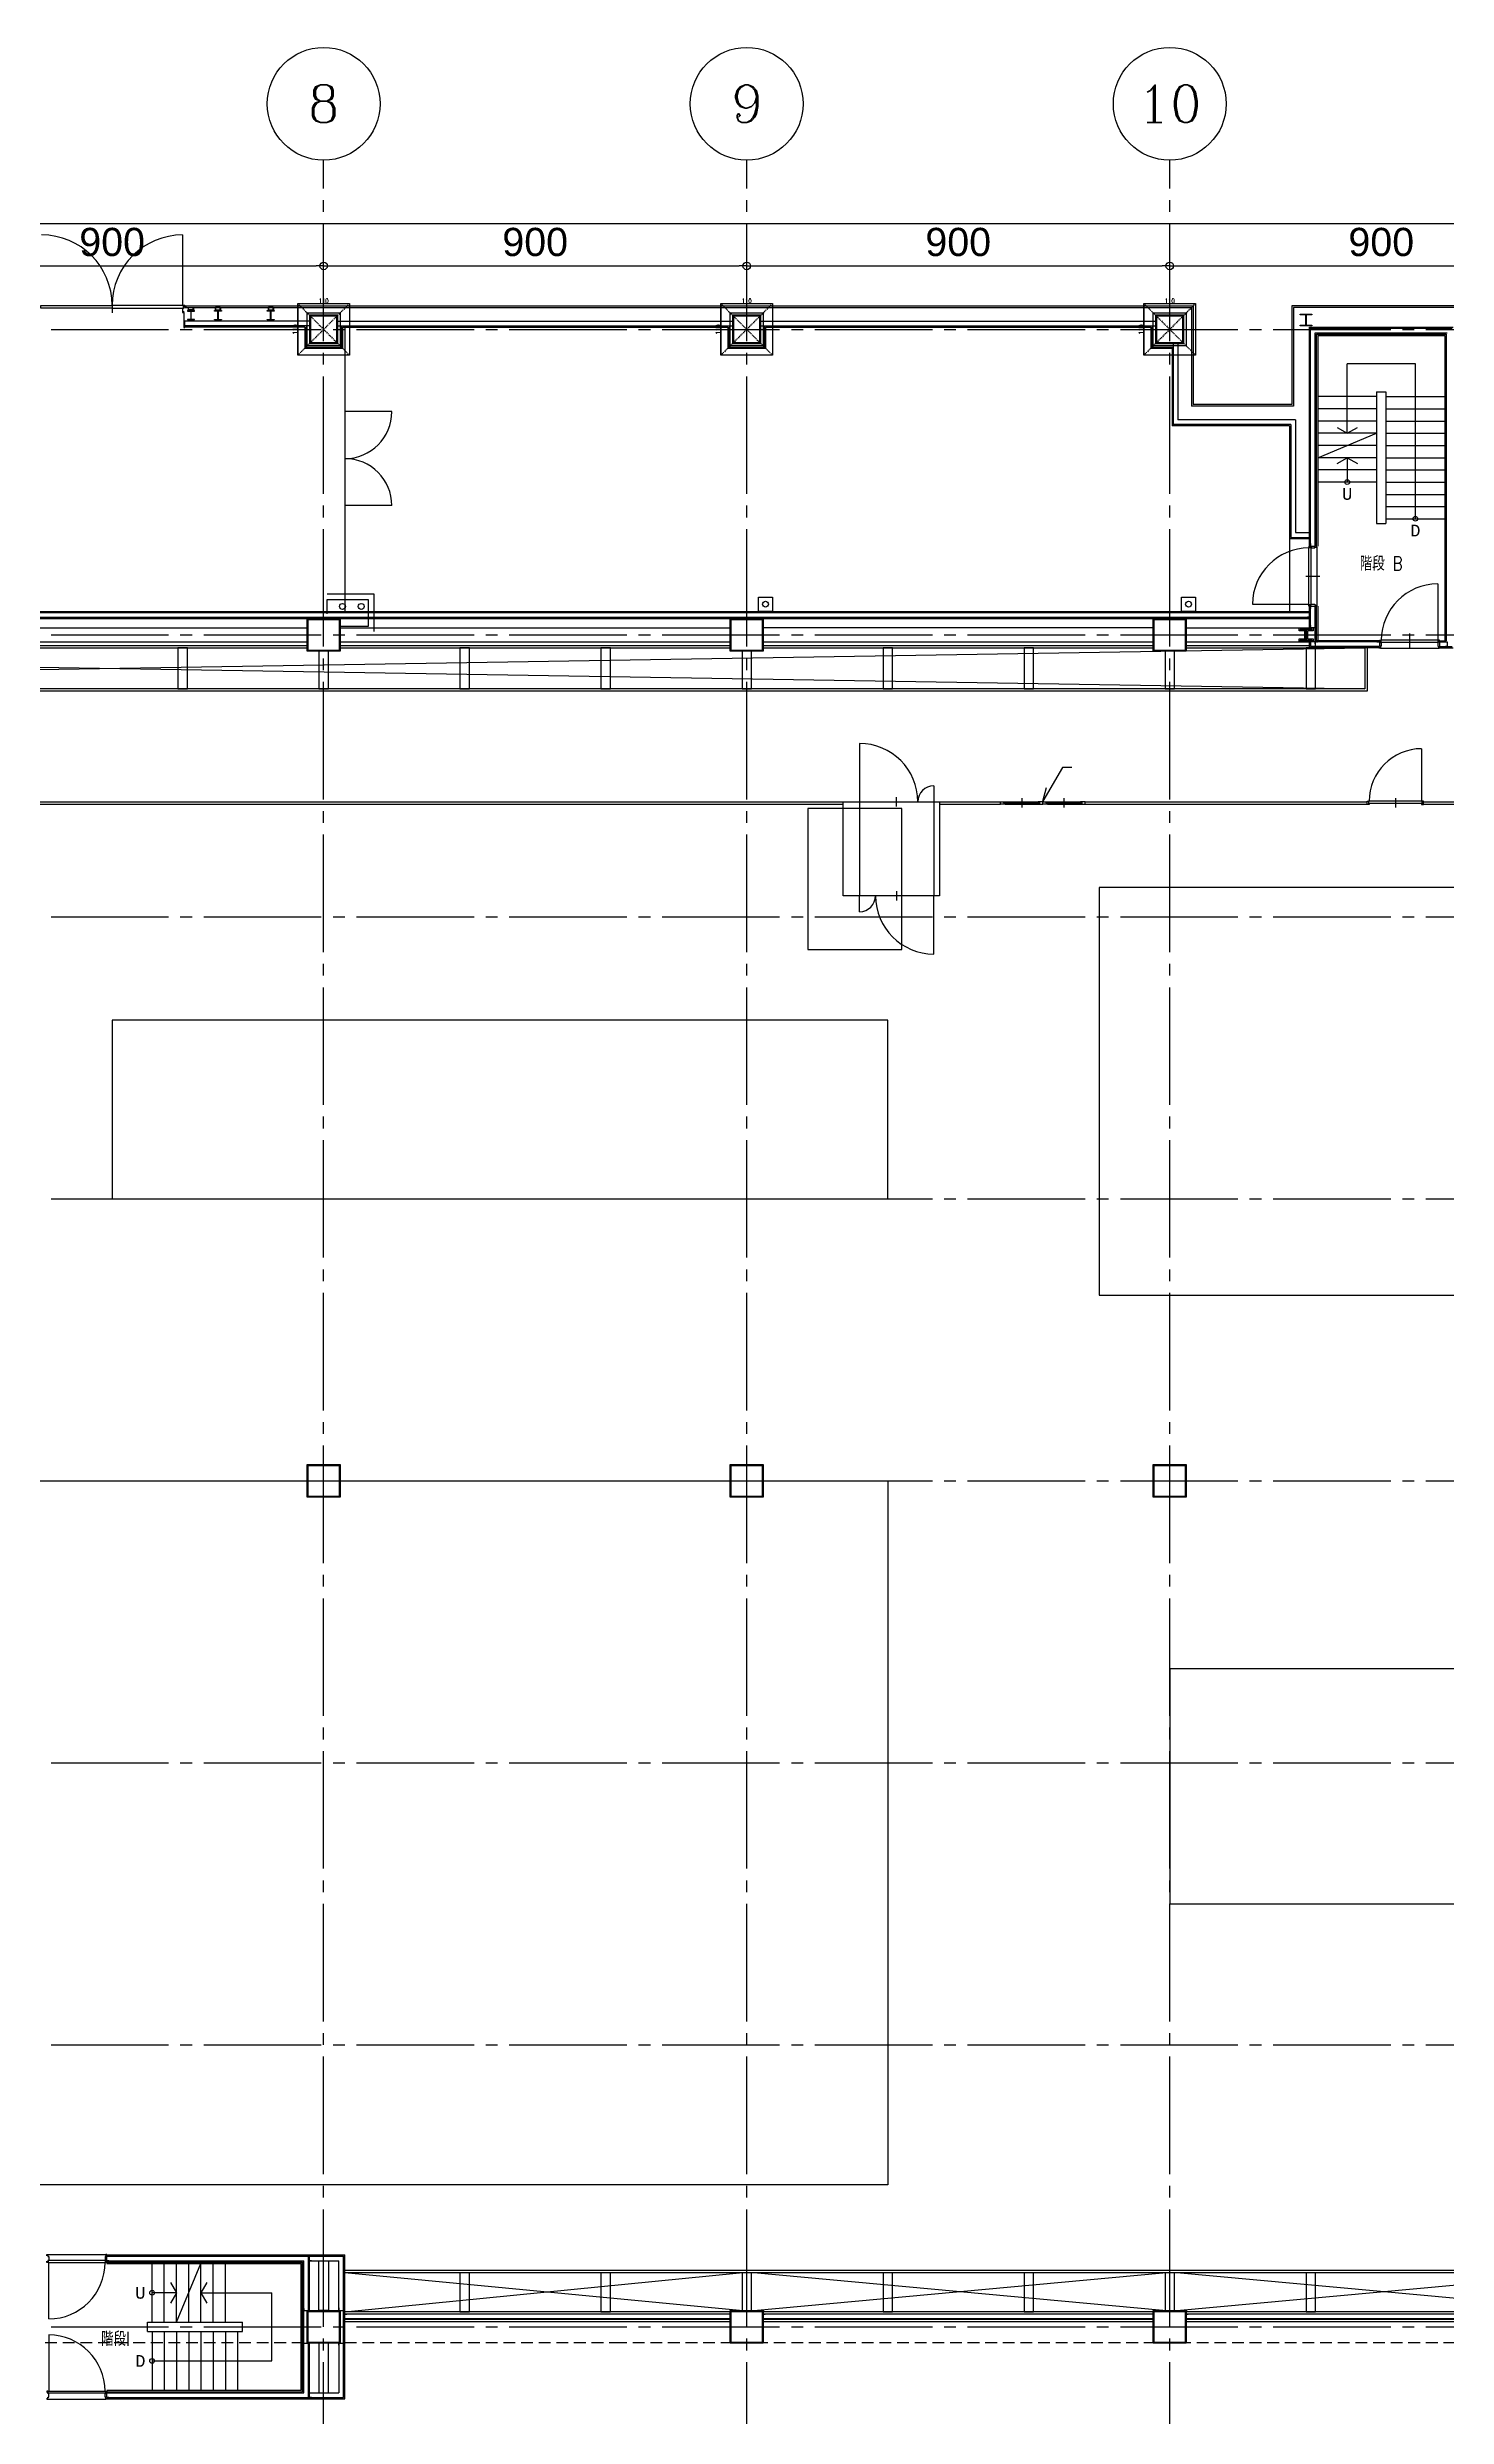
# Model space of a CAD drawing. Header units: millimetres. Extents: x -48783 to 40488, y 6477 to 32964.
# Drawn here: x 5712 to 8689, y 14959 to 20000 of the extents above; entities that cross this region are included whole.
import ezdxf
from ezdxf.enums import TextEntityAlignment as Align

# ---------------------------------------------------------------- set-up
doc = ezdxf.new("R2010")
doc.units = ezdxf.units.MM
doc.header["$LTSCALE"] = 100
doc.linetypes.add('X-N-FAB-L20$0$COL-CEN-LIN', pattern=[3.25, 2.5, -0.25, 0.25, -0.25])
doc.linetypes.add('X-N-FAB-L20$0$HIDDEN', pattern=[0.375, 0.25, -0.125])
for name, color, linetype in [('0-XREF', 7, 'Continuous'), ('X-N-FAB-L20$0$0-MC', 8, 'Continuous'), ('X-N-FAB-L20$0$0-NC', 8, 'Continuous'), ('X-N-FAB-L20$0$08', 8, 'Continuous'), ('X-N-FAB-L20$0$200K新增範圍', 8, 'Continuous'), ('X-N-FAB-L20$0$A-WALL-IN', 8, 'Continuous'), ('X-N-FAB-L20$0$ASP_4', 8, 'Continuous'), ('X-N-FAB-L20$0$BEAM', 8, 'Continuous'), ('X-N-FAB-L20$0$BLOCK', 8, 'Continuous'), ('X-N-FAB-L20$0$CCL', 8, 'X-N-FAB-L20$0$COL-CEN-LIN'), ('X-N-FAB-L20$0$COL', 8, 'Continuous'), ('X-N-FAB-L20$0$COL-S', 8, 'Continuous'), ('X-N-FAB-L20$0$DOOR', 8, 'Continuous'), ('X-N-FAB-L20$0$WALL-P', 8, 'Continuous')]:
    doc.layers.add(name, color=color, linetype=linetype)
doc.layers.add('X-N-FAB-L20$0$A-BLOCK', color=8, linetype='Continuous', plot=False)
doc.layers.add('X-N-FAB-L20$0$DIM', color=8, linetype='Continuous', plot=False)
doc.styles.add('X-N-FAB-L20$0$ATS', font='monotxt', dxfattribs={"bigfont": 'BIGFONT'})
doc.styles.add('X-N-FAB-L20$0$COL-NUM', font='romanc')
doc.styles.add('X-N-FAB-L20$0$DIM', font='simplex.shx', dxfattribs={"width": 0.67, "bigfont": 'chineset.shx'})
doc.styles.add('X-N-FAB-L20$0$DimStyUse', font='romans.shx', dxfattribs={"width": 0.7})
doc.styles.add('X-N-FAB-L20$0$Gen-Text', font='arial.ttf', dxfattribs={"height": 2.5})
doc.styles.add('X-N-FAB-L20$0$ROMS', font='ROMANS.shx', dxfattribs={"bigfont": 'bigfont.shx'})
doc.dimstyles.new('X-N-FAB-L20$0$CIRL', dxfattribs={"dimtxt": 30, "dimasz": 8, "dimexe": 8, "dimexo": 0, "dimgap": 5, "dimtad": 1, "dimdsep": 46, "dimtxsty": 'X-N-FAB-L20$0$DimStyUse', "dimblk": 'X-N-FAB-L20$0$_Origin', "dimcen": 10, "dimdle": 8, "dimclrt": 2, "dimazin": 0, "dimtfac": 1, "dimtix": 1, "dimtmove": 2, "dimatfit": 3, "dimfxl": 10, "dimtolj": 1, "dimarcsym": 0})
doc.dimstyles.new('X-N-FAB-L20$0$JJP_005_defpoint', dxfattribs={"dimtxt": 20, "dimasz": 0.5, "dimexe": 0.5, "dimexo": 0.5, "dimgap": 0.5, "dimtad": 1, "dimdsep": 46, "dimtxsty": 'X-N-FAB-L20$0$DIM', "dimblk": 'X-N-FAB-L20$0$_None', "dimcen": 10, "dimclrd": 256, "dimclre": 256, "dimclrt": 256, "dimadec": 0, "dimazin": 0, "dimtfac": 1, "dimtix": 1, "dimtmove": 2, "dimatfit": 3, "dimldrblk": 'X-N-FAB-L20$0$_None', "dimfxl": 0.5, "dimtolj": 1, "dimtzin": 0, "dimarcsym": 0})

# ---------------------------------------------------------------- blocks, each defined once
blk = doc.blocks.new('X-N-FAB-L20$0$_Origin')
at = {"color": 0, "linetype": 'ByBlock', "lineweight": -2}
blk.add_line((0, 0), (-1, 0), dxfattribs=at)
blk.add_circle((0, 0), 0.5, dxfattribs=at)
blk = doc.blocks.new('*D182')
at = {"layer": 'DefPoints', "color": 0, "transparency": 16777216}
for p in [(27970, 9025), (1020, 8935), (27970, 8935)]:
    blk.add_point(p, dxfattribs=at)
at = {"layer": 'X-N-FAB-L20$0$DIM', "color": 0, "lineweight": -2, "transparency": 16777216}
for p, q in [((1020, 8935), (1020, 9045)), ((1036, 9025), (27954, 9025)), ((27970, 8935), (27970, 9045))]:
    blk.add_line(p, q, dxfattribs=at)
at = {"layer": 'X-N-FAB-L20$0$DIM', "color": 0, "lineweight": -2, "transparency": 16777216, "xscale": 16, "yscale": 16, "zscale": 16, "rotation": 180}
blk.add_blockref('X-N-FAB-L20$0$_Origin', (1020, 9025), dxfattribs=at)
at = {"layer": 'X-N-FAB-L20$0$DIM', "color": 0, "lineweight": -2, "transparency": 16777216, "xscale": 16, "yscale": 16, "zscale": 16}
blk.add_blockref('X-N-FAB-L20$0$_Origin', (27970, 9025), dxfattribs=at)
at = {"layer": 'X-N-FAB-L20$0$DIM', "color": 2, "transparency": 16777216, "insert": (14495, 9075.6), "char_height": 2.5, "attachment_point": 5, "style": 'X-N-FAB-L20$0$Gen-Text'}
blk.add_mtext('\\A1;{\\H24x;26950}', dxfattribs=at)
blk = doc.blocks.new('*D189')
at = {"layer": 'DefPoints', "color": 0, "transparency": 16777216}
for p in [(7320, 8935), (6420, 8845), (7320, 8845)]:
    blk.add_point(p, dxfattribs=at)
at = {"layer": 'X-N-FAB-L20$0$DIM', "color": 0, "lineweight": -2, "transparency": 16777216}
for p, q in [((6420, 8845), (6420, 8955)), ((6436, 8935), (7304, 8935)), ((7320, 8845), (7320, 8955))]:
    blk.add_line(p, q, dxfattribs=at)
at = {"layer": 'X-N-FAB-L20$0$DIM', "color": 0, "lineweight": -2, "transparency": 16777216, "xscale": 16, "yscale": 16, "zscale": 16, "rotation": 180}
blk.add_blockref('X-N-FAB-L20$0$_Origin', (6420, 8935), dxfattribs=at)
at = {"layer": 'X-N-FAB-L20$0$DIM', "color": 0, "lineweight": -2, "transparency": 16777216, "xscale": 16, "yscale": 16, "zscale": 16}
blk.add_blockref('X-N-FAB-L20$0$_Origin', (7320, 8935), dxfattribs=at)
at = {"layer": 'X-N-FAB-L20$0$DIM', "color": 2, "transparency": 16777216, "insert": (6870, 8985.6), "char_height": 2.5, "attachment_point": 5, "style": 'X-N-FAB-L20$0$Gen-Text'}
blk.add_mtext('\\A1;{\\H24x;900}', dxfattribs=at)
blk = doc.blocks.new('X-N-FAB-L20$0$cn-y')
at = {"layer": 'X-N-FAB-L20$0$0-MC'}
blk.add_circle((-50, 0), 50, dxfattribs=at)
at = {"layer": 'X-N-FAB-L20$0$0-NC', "style": 'X-N-FAB-L20$0$COL-NUM'}
blk.add_attdef('GRID-Y', text='', height=50, dxfattribs=at).set_placement((-50, 0), align=Align.MIDDLE_CENTER)
blk = doc.blocks.new('*D190')
at = {"layer": 'DefPoints', "color": 0, "transparency": 16777216}
for p in [(8220, 8935), (7320, 8845), (8220, 8845)]:
    blk.add_point(p, dxfattribs=at)
at = {"layer": 'X-N-FAB-L20$0$DIM', "color": 0, "lineweight": -2, "transparency": 16777216}
for p, q in [((7320, 8845), (7320, 8955)), ((7336, 8935), (8204, 8935)), ((8220, 8845), (8220, 8955))]:
    blk.add_line(p, q, dxfattribs=at)
at = {"layer": 'X-N-FAB-L20$0$DIM', "color": 0, "lineweight": -2, "transparency": 16777216, "xscale": 16, "yscale": 16, "zscale": 16, "rotation": 180}
blk.add_blockref('X-N-FAB-L20$0$_Origin', (7320, 8935), dxfattribs=at)
at = {"layer": 'X-N-FAB-L20$0$DIM', "color": 0, "lineweight": -2, "transparency": 16777216, "xscale": 16, "yscale": 16, "zscale": 16}
blk.add_blockref('X-N-FAB-L20$0$_Origin', (8220, 8935), dxfattribs=at)
at = {"layer": 'X-N-FAB-L20$0$DIM', "color": 2, "transparency": 16777216, "insert": (7770, 8985.6), "char_height": 2.5, "attachment_point": 5, "style": 'X-N-FAB-L20$0$Gen-Text'}
blk.add_mtext('\\A1;{\\H24x;900}', dxfattribs=at)
blk = doc.blocks.new('*D191')
at = {"layer": 'DefPoints', "color": 0, "transparency": 16777216}
for p in [(9120, 8935), (8220, 8845), (9120, 8845)]:
    blk.add_point(p, dxfattribs=at)
at = {"layer": 'X-N-FAB-L20$0$DIM', "color": 0, "lineweight": -2, "transparency": 16777216}
for p, q in [((8220, 8845), (8220, 8955)), ((8236, 8935), (9104, 8935)), ((9120, 8845), (9120, 8955))]:
    blk.add_line(p, q, dxfattribs=at)
at = {"layer": 'X-N-FAB-L20$0$DIM', "color": 0, "lineweight": -2, "transparency": 16777216, "xscale": 16, "yscale": 16, "zscale": 16, "rotation": 180}
blk.add_blockref('X-N-FAB-L20$0$_Origin', (8220, 8935), dxfattribs=at)
at = {"layer": 'X-N-FAB-L20$0$DIM', "color": 0, "lineweight": -2, "transparency": 16777216, "xscale": 16, "yscale": 16, "zscale": 16}
blk.add_blockref('X-N-FAB-L20$0$_Origin', (9120, 8935), dxfattribs=at)
at = {"layer": 'X-N-FAB-L20$0$DIM', "color": 2, "transparency": 16777216, "insert": (8670, 8985.6), "char_height": 2.5, "attachment_point": 5, "style": 'X-N-FAB-L20$0$Gen-Text'}
blk.add_mtext('\\A1;{\\H24x;900}', dxfattribs=at)
blk = doc.blocks.new('*D192')
at = {"layer": 'DefPoints', "color": 0, "transparency": 16777216}
for p in [(10020, 8935), (9120, 8845), (10020, 8845)]:
    blk.add_point(p, dxfattribs=at)
at = {"layer": 'X-N-FAB-L20$0$DIM', "color": 0, "lineweight": -2, "transparency": 16777216}
for p, q in [((9120, 8845), (9120, 8955)), ((9136, 8935), (10004, 8935)), ((10020, 8845), (10020, 8955))]:
    blk.add_line(p, q, dxfattribs=at)
at = {"layer": 'X-N-FAB-L20$0$DIM', "color": 0, "lineweight": -2, "transparency": 16777216, "xscale": 16, "yscale": 16, "zscale": 16, "rotation": 180}
blk.add_blockref('X-N-FAB-L20$0$_Origin', (9120, 8935), dxfattribs=at)
at = {"layer": 'X-N-FAB-L20$0$DIM', "color": 0, "lineweight": -2, "transparency": 16777216, "xscale": 16, "yscale": 16, "zscale": 16}
blk.add_blockref('X-N-FAB-L20$0$_Origin', (10020, 8935), dxfattribs=at)
at = {"layer": 'X-N-FAB-L20$0$DIM', "color": 2, "transparency": 16777216, "insert": (9570, 8985.6), "char_height": 2.5, "attachment_point": 5, "style": 'X-N-FAB-L20$0$Gen-Text'}
blk.add_mtext('\\A1;{\\H24x;900}', dxfattribs=at)
blk = doc.blocks.new('*D122')
at = {"layer": 'DefPoints', "lineweight": -2, "transparency": 16777216}
blk.add_line((0, 0), (110, 0), dxfattribs=at)
at = {"layer": 'DefPoints', "color": 0, "transparency": 16777216}
for p in [(0, 0), (110, 0), (110, 0)]:
    blk.add_point(p, dxfattribs=at)
at = {"layer": 'DefPoints', "transparency": 16777216, "insert": (55, 5.5), "char_height": 10, "attachment_point": 5, "style": 'X-N-FAB-L20$0$DIM'}
blk.add_mtext('\\A1;110', dxfattribs=at)
blk = doc.blocks.new('X-N-FAB-L20$0$_None')
blk = doc.blocks.new('*D123')
at = {"layer": 'DefPoints', "lineweight": -2, "transparency": 16777216}
blk.add_line((0, 0), (0, -110), dxfattribs=at)
at = {"layer": 'DefPoints', "color": 0, "transparency": 16777216}
for p in [(0, 0), (0, -110), (0, -110)]:
    blk.add_point(p, dxfattribs=at)
at = {"layer": 'DefPoints', "transparency": 16777216, "insert": (-5.5, -55), "char_height": 10, "attachment_point": 5, "rotation": 90, "style": 'X-N-FAB-L20$0$DIM'}
blk.add_mtext('\\A1;110', dxfattribs=at)
blk = doc.blocks.new('X-N-FAB-L20$0$A$Cc7bb84f0')
at = {"layer": 'X-N-FAB-L20$0$COL-S'}
for points in [[(0, 70), (70, 70), (70, 0), (0, 0)], [(2, 68), (68, 68), (68, 2), (2, 2)]]:
    blk.add_lwpolyline(points, close=True, dxfattribs=at)
blk = doc.blocks.new('X-N-FAB-L20$0$A$C1d07c4d4')
for centre, radius in [((9194.9, 8450), 5), ((9339.9, 8372), 5), ((7057.4, 8185.6), 6.25), ((7097.4, 8185.6), 6.25), ((7957.4, 8190.4), 6.25), ((8857.4, 8190.4), 6.25), ((6652.4, 4597.5), 5), ((6652.4, 4452.5), 5)]:
    blk.add_circle(centre, radius)
at = {"layer": 'X-N-FAB-L20$0$08'}
for p, q in [((6717.4, 8976), (6717.4, 8826)), ((6567.4, 8840), (6567.4, 8810)), ((6721.9, 8825), (8867.4, 8825)), ((6723.9, 8825), (6723.9, 8821.5)), ((8867.4, 8825), (8867.4, 8615)), ((9077.4, 8825), (9077.4, 8615)), ((9457.4, 8825), (9077.4, 8825)), ((6721.9, 8821.5), (8863.9, 8821.5)), ((6987.4, 8792.5), (6722.4, 8792.5)), ((6722.4, 8780), (6722.4, 8792.5)), ((6987.4, 8782.5), (6722.4, 8782.5)), ((6977.4, 8780), (6722.4, 8780)), ((6977.4, 8780), (6977.4, 8735)), ((6979.9, 8782.5), (6979.9, 8737.5)), ((7047.4, 8792.5), (7887.4, 8792.5)), ((7047.4, 8782.5), (7887.4, 8782.5)), ((7054.9, 8782.5), (7054.9, 8737.5)), ((7057.4, 8780), (7877.4, 8780)), ((7057.4, 8780), (7057.4, 8735)), ((7062.4, 8780), (7062.4, 8175)), ((7877.4, 8780), (7877.4, 8735)), ((7879.9, 8782.5), (7879.9, 8737.5)), ((7947.4, 8792.5), (8787.4, 8792.5)), ((7947.4, 8782.5), (8787.4, 8782.5)), ((7954.9, 8782.5), (7954.9, 8737.5)), ((7957.4, 8780), (7957.4, 8735)), ((7957.4, 8780), (8777.4, 8780)), ((8777.4, 8780), (8777.4, 8735)), ((8779.9, 8782.5), (8779.9, 8737.5)), ((8863.9, 8821.5), (8863.9, 8611.5)), ((9453.9, 8821.5), (9080.9, 8821.5)), ((9080.9, 8821.5), (9080.9, 8611.5)), ((9114.4, 8780), (9420.4, 8780)), ((9114.4, 8314), (9114.4, 8780)), ((9116.9, 8777.5), (9417.9, 8777.5)), ((9116.9, 8314), (9116.9, 8777.5)), ((6977.4, 8735), (7057.4, 8735)), ((6979.9, 8737.5), (7054.9, 8737.5)), ((7877.4, 8735), (7957.4, 8735)), ((7879.9, 8737.5), (7954.9, 8737.5)), ((8777.4, 8735), (8822.4, 8735)), ((8779.9, 8737.5), (8824.9, 8737.5)), ((8822.4, 8735), (8822.4, 8570)), ((8824.9, 8745), (8824.9, 8572.5)), ((8834.9, 8745), (8834.9, 8582.5)), ((9126.9, 8767.5), (9407.9, 8767.5)), ((9126.9, 8314), (9126.9, 8767.5)), ((9129.4, 8765), (9405.4, 8765)), ((9129.4, 8314), (9129.4, 8765)), ((9132.4, 8762), (9402.4, 8762)), ((9132.4, 8762), (9132.4, 8314)), ((9402.4, 8762), (9402.4, 8112.5)), ((9405.4, 8765), (9405.4, 8112.5)), ((9194.9, 8554), (9194.9, 8702)), ((9339.9, 8702), (9194.9, 8702)), ((9339.9, 8372), (9339.9, 8702)), ((9257.4, 8632), (9132.4, 8632)), ((9257.4, 8642), (9277.4, 8642)), ((9257.4, 8642), (9257.4, 8362)), ((9277.4, 8642), (9277.4, 8362)), ((9277.4, 8632), (9402.4, 8632)), ((7162.4, 8600), (7062.4, 8600)), ((9072.4, 8570), (8822.4, 8570)), ((9074.9, 8572.5), (8824.9, 8572.5)), ((9084.9, 8582.5), (8834.9, 8582.5)), ((9080.9, 8611.5), (8863.9, 8611.5)), ((9077.4, 8615), (8867.4, 8615)), ((9072.4, 8570), (9072.4, 8330)), ((9074.9, 8572.5), (9074.9, 8332.5)), ((9084.9, 8582.5), (9084.9, 8342.5)), ((9257.4, 8606), (9132.4, 8606)), ((9257.4, 8580), (9132.4, 8580)), ((9277.4, 8606), (9402.4, 8606)), ((9277.4, 8580), (9402.4, 8580)), ((9257.4, 8554), (9132.4, 8554)), ((9132.4, 8502), (9257.4, 8554)), ((9257.4, 8528), (9132.4, 8528)), ((9277.4, 8554), (9402.4, 8554)), ((9277.4, 8528), (9402.4, 8528)), ((9257.4, 8502), (9132.4, 8502)), ((9257.4, 8476), (9132.4, 8476)), ((9194.9, 8502), (9194.9, 8450)), ((9277.4, 8502), (9402.4, 8502)), ((9277.4, 8476), (9402.4, 8476)), ((9257.4, 8450), (9132.4, 8450)), ((9277.4, 8450), (9402.4, 8450)), ((9277.4, 8424), (9402.4, 8424)), ((7162.4, 8400), (7062.4, 8400)), ((9277.4, 8398), (9402.4, 8398)), ((9277.4, 8372), (9402.4, 8372)), ((9072.4, 8330), (9114.4, 8330)), ((9072.4, 8330), (9072.4, 8175)), ((9074.9, 8332.5), (9114.4, 8332.5)), ((9084.9, 8342.5), (9114.4, 8342.5)), ((9257.4, 8362), (9277.4, 8362)), ((9130.4, 8311.5), (9130.4, 8188.5)), ((9106.9, 8250), (9136.9, 8250)), ((9387.4, 8233.5), (9387.4, 8113.5)), ((4020.4, 8175), (9114.4, 8175)), ((4020.4, 8172.5), (9114.4, 8172.5)), ((8993.4, 8190), (9113.4, 8190)), ((9114.4, 8140), (9114.4, 8186)), ((9116.9, 8140), (9116.9, 8186)), ((9126.9, 8110), (9126.9, 8186)), ((9129.4, 8112.5), (9129.4, 8186)), ((9132.4, 8186), (9132.4, 8112.5)), ((4020.4, 8162.5), (9114.4, 8162.5)), ((4020.4, 8160), (9114.4, 8160)), ((6152.4, 8140), (6982.4, 8140)), ((7052.4, 8140), (7882.4, 8140)), ((8852.4, 8140), (9114.4, 8140)), ((9327.4, 8127.9), (9327.4, 8097.5)), ((3902.4, 8097.5), (9232.4, 8010)), ((3902.4, 8010), (9232.4, 8097.5)), ((6152.4, 8110), (6982.4, 8110)), ((6152.4, 8102.5), (6982.4, 8102.5)), ((6152.4, 8097.5), (6982.4, 8097.5)), ((7052.4, 8110), (7882.4, 8110)), ((7052.4, 8102.5), (7882.4, 8102.5)), ((7052.4, 8097.5), (7882.4, 8097.5)), ((7952.4, 8102.5), (8782.4, 8102.5)), ((7952.4, 8097.5), (8782.4, 8097.5)), ((8852.4, 8110), (9114.4, 8110)), ((8852.4, 8102.5), (9114.4, 8102.5)), ((8852.4, 8097.5), (9114.4, 8097.5)), ((9114.4, 8097.5), (9114.4, 8110)), ((9262.4, 8097.5), (9114.4, 8097.5)), ((9116.9, 8100), (9116.9, 8110)), ((9263.4, 8100), (9116.9, 8100)), ((9263.4, 8110), (9126.9, 8110)), ((9263.4, 8112.5), (9129.4, 8112.5)), ((9232.4, 8097.5), (9232.4, 8010)), ((9237.4, 8097.5), (9237.4, 8005)), ((9265.9, 8096.5), (9388.9, 8096.5)), ((9391.4, 8112.5), (9405.4, 8112.5)), ((9391.4, 8110), (9407.9, 8110)), ((9391.4, 8100), (9417.9, 8100)), ((9392.4, 8097.5), (9420.4, 8097.5)), ((9237.4, 8005), (3897.4, 8005)), ((9232.4, 8010), (3902.4, 8010)), ((8157.4, 7894), (8157.4, 7770)), ((9353.3, 7882.8), (9353.3, 7771)), ((3852.4, 7770), (8122.4, 7770)), ((3852.4, 7765), (8122.4, 7765)), ((8157.4, 7770), (8157.4, 7570)), ((8236.4, 7760), (8236.4, 7780)), ((8315.4, 7804), (8315.4, 7770)), ((8315.4, 7770), (8315.4, 7570)), ((8327.4, 7770), (8457.4, 7770)), ((8327.4, 7765), (8457.4, 7765)), ((8467.4, 7770), (8537.4, 7770)), ((8467.4, 7767.5), (8537.4, 7767.5)), ((8467.4, 7765), (8537.4, 7765)), ((8502.4, 7777.5), (8502.4, 7757.5)), ((8557.4, 7770), (8627.4, 7770)), ((8557.4, 7767.5), (8627.4, 7767.5)), ((8557.4, 7765), (8627.4, 7765)), ((8592.4, 7777.5), (8592.4, 7757.5)), ((8637.4, 7770), (9237.4, 7770)), ((8637.4, 7765), (9237.4, 7765)), ((9297.4, 7777.5), (9297.4, 7757.5)), ((9357.4, 7770), (11817.4, 7770)), ((9357.4, 7765), (11817.4, 7765)), ((8157.4, 7536), (8157.4, 7570)), ((8236.4, 7580), (8236.4, 7560)), ((8315.4, 7446), (8315.4, 7570)), ((6652.4, 4535), (6652.4, 4660)), ((6678.4, 4535), (6678.4, 4660)), ((6704.4, 4535), (6704.4, 4660)), ((6704.4, 4535), (6756.4, 4660)), ((6730.4, 4535), (6730.4, 4660)), ((6756.4, 4535), (6756.4, 4660)), ((6782.4, 4535), (6782.4, 4660)), ((6808.4, 4535), (6808.4, 4660)), ((11577.4, 4645), (7062.4, 4645)), ((7902.4, 4560), (7062.4, 4640)), ((7062.4, 4557), (7902.4, 4640)), ((11572.4, 4640), (7062.4, 4640)), ((8802.4, 4560), (7932.4, 4640)), ((7932.4, 4560), (8802.4, 4640)), ((8832.4, 4560), (9702.4, 4640)), ((9702.4, 4560), (8832.4, 4640)), ((6704.4, 4597.5), (6652.4, 4597.5)), ((6756.4, 4597.5), (6834.4, 4597.5)), ((6782.4, 4597.5), (6906.9, 4597.5)), ((6906.9, 4452.5), (6906.9, 4597.5)), ((6642.4, 4535), (6844.4, 4535)), ((6642.4, 4515), (6642.4, 4535)), ((6642.4, 4515), (6844.4, 4515)), ((6652.4, 4515), (6652.4, 4390)), ((6678.4, 4515), (6678.4, 4390)), ((6704.4, 4515), (6704.4, 4390)), ((6730.4, 4515), (6730.4, 4390)), ((6756.4, 4515), (6756.4, 4390)), ((6782.4, 4515), (6782.4, 4390)), ((6808.4, 4515), (6808.4, 4390)), ((6834.4, 4515), (6834.4, 4390)), ((6844.4, 4515), (6844.4, 4535)), ((6652.4, 4452.5), (6906.9, 4452.5))]:
    blk.add_line(p, q, dxfattribs=at)
for points in [[(6415.9, 8826), (6567.4, 8826), (6567.4, 8820), (6415.9, 8820)], [(6718.9, 8826), (6567.4, 8826), (6567.4, 8820), (6718.9, 8820)], [(6742.4, 8815), (6727.4, 8815), (6727.4, 8814.1), (6734.6, 8814.1), (6734.6, 8795.9), (6727.4, 8795.9), (6727.4, 8795), (6742.4, 8795), (6742.4, 8795.9), (6735.2, 8795.9), (6735.2, 8814.1), (6742.4, 8814.1)], [(6729.3, 8820), (6729.3, 8815), (6734.3, 8815), (6734.3, 8815.6), (6729.9, 8815.6), (6729.9, 8820)], [(6739.9, 8816.5), (6729.9, 8816.5), (6729.9, 8821.5), (6739.9, 8821.5)], [(6740.5, 8820), (6740.5, 8815), (6735.5, 8815), (6735.5, 8815.6), (6739.9, 8815.6), (6739.9, 8820)], [(6784.9, 8815), (6799.9, 8815), (6799.9, 8814.1), (6792.7, 8814.1), (6792.7, 8795.9), (6799.9, 8795.9), (6799.9, 8795), (6784.9, 8795), (6784.9, 8795.9), (6792.1, 8795.9), (6792.1, 8814.1), (6784.9, 8814.1)], [(6786.8, 8820), (6786.8, 8815), (6791.8, 8815), (6791.8, 8815.6), (6787.4, 8815.6), (6787.4, 8820)], [(6787.4, 8816.5), (6797.4, 8816.5), (6797.4, 8821.5), (6787.4, 8821.5)], [(6798, 8820), (6798, 8815), (6793, 8815), (6793, 8815.6), (6797.4, 8815.6), (6797.4, 8820)], [(6897.4, 8815), (6912.4, 8815), (6912.4, 8814.1), (6905.2, 8814.1), (6905.2, 8795.9), (6912.4, 8795.9), (6912.4, 8795), (6897.4, 8795), (6897.4, 8795.9), (6904.6, 8795.9), (6904.6, 8814.1), (6897.4, 8814.1)], [(6899.3, 8820), (6899.3, 8815), (6904.3, 8815), (6904.3, 8815.6), (6899.9, 8815.6), (6899.9, 8820)], [(6899.9, 8816.5), (6909.9, 8816.5), (6909.9, 8821.5), (6899.9, 8821.5)], [(6910.5, 8820), (6910.5, 8815), (6905.5, 8815), (6905.5, 8815.6), (6909.9, 8815.6), (6909.9, 8820)], [(7047.4, 8745), (7047.4, 8805), (6987.4, 8805), (6987.4, 8745)], [(7045.4, 8747), (7045.4, 8803), (6989.4, 8803), (6989.4, 8747)], [(7947.4, 8745), (7947.4, 8805), (7887.4, 8805), (7887.4, 8745)], [(7945.4, 8747), (7945.4, 8803), (7889.4, 8803), (7889.4, 8747)], [(8847.4, 8745), (8847.4, 8805), (8787.4, 8805), (8787.4, 8745)], [(8845.4, 8747), (8845.4, 8803), (8789.4, 8803), (8789.4, 8747)], [(9094.9, 8807.5), (9119.9, 8807.5), (9119.9, 8806.1), (9107.9, 8806.1), (9107.9, 8783.9), (9119.9, 8783.9), (9119.9, 8782.5), (9094.9, 8782.5), (9094.9, 8783.9), (9107, 8783.9), (9107, 8806.1), (9094.9, 8806.1)], [(9113.4, 8189), (9113.4, 8311), (9117.4, 8311), (9117.4, 8189)], [(7972.4, 8205), (7972.4, 8175), (7942.4, 8175), (7942.4, 8205)], [(8872.4, 8205), (8872.4, 8175), (8842.4, 8175), (8842.4, 8205)], [(6982.4, 8090), (6982.4, 8160), (7052.4, 8160), (7052.4, 8090)], [(6984.4, 8092), (6984.4, 8158), (7050.4, 8158), (7050.4, 8092)], [(7882.4, 8090), (7882.4, 8160), (7952.4, 8160), (7952.4, 8090)], [(7884.4, 8092), (7884.4, 8158), (7950.4, 8158), (7950.4, 8092)], [(7952.4, 8110), (8782.4, 8110), (8782.4, 8140), (7952.4, 8140)], [(8782.4, 8090), (8782.4, 8160), (8852.4, 8160), (8852.4, 8090)], [(8784.4, 8092), (8784.4, 8158), (8850.4, 8158), (8850.4, 8092)], [(9092.4, 8140), (9122.4, 8140), (9122.4, 8133.6), (9110.4, 8133.6), (9110.4, 8116.4), (9122.4, 8116.4), (9122.4, 8110), (9092.4, 8110), (9092.4, 8116.4), (9104.5, 8116.4), (9104.5, 8133.6), (9092.4, 8133.6)], [(9094.9, 8137.5), (9119.9, 8137.5), (9119.9, 8136.1), (9107.9, 8136.1), (9107.9, 8113.9), (9119.9, 8113.9), (9119.9, 8112.5), (9094.9, 8112.5), (9094.9, 8113.9), (9107, 8113.9), (9107, 8136.1), (9094.9, 8136.1)], [(6707.4, 8010), (6727.4, 8010), (6727.4, 8097.5), (6707.4, 8097.5)], [(7007.4, 8010), (7027.4, 8010), (7027.4, 8090), (7007.4, 8090)], [(7307.4, 8010), (7327.4, 8010), (7327.4, 8097.5), (7307.4, 8097.5)], [(7607.4, 8010), (7627.4, 8010), (7627.4, 8097.5), (7607.4, 8097.5)], [(7907.4, 8010), (7927.4, 8010), (7927.4, 8090), (7907.4, 8090)], [(8207.4, 8010), (8227.4, 8010), (8227.4, 8097.5), (8207.4, 8097.5)], [(8507.4, 8010), (8527.4, 8010), (8527.4, 8097.5), (8507.4, 8097.5)], [(8807.4, 8010), (8827.4, 8010), (8827.4, 8090), (8807.4, 8090)], [(9107.4, 8010), (9127.4, 8010), (9127.4, 8097.5), (9107.4, 8097.5)], [(9388.4, 8113.5), (9266.4, 8113.5), (9266.4, 8109.5), (9388.4, 8109.5)], [(8122.4, 7770), (8327.4, 7770), (8327.4, 7570), (8122.4, 7570), (8122.4, 7770)], [(8457.4, 7770), (8464.4, 7770), (8464.4, 7765), (8457.4, 7765)], [(8547.4, 7770), (8540.4, 7770), (8540.4, 7765), (8547.4, 7765)], [(8547.4, 7770), (8554.4, 7770), (8554.4, 7765), (8547.4, 7765)], [(8637.4, 7770), (8630.4, 7770), (8630.4, 7765), (8637.4, 7765)], [(9241.5, 7766.5), (9241.5, 7764), (9237.4, 7764), (9237.4, 7771), (9239.9, 7771), (9239.9, 7766.5)], [(9354.4, 7771), (9240.4, 7771), (9240.4, 7767), (9354.4, 7767)], [(9353.3, 7766.5), (9353.3, 7764), (9357.4, 7764), (9357.4, 7771), (9354.9, 7771), (9354.9, 7766.5)], [(8247.4, 7455.5), (8247.4, 7755.5), (8047.4, 7755.5), (8047.4, 7455.5)], [(10617.4, 7587.5), (8667.4, 7587.5), (8667.4, 6720), (9567.4, 6720), (9567.4, 6270), (11237.4, 6270), (11237.4, 7755.5), (10617.4, 7755.5)], [(8217.4, 6925), (8217.4, 7305), (6567.4, 7305), (6567.4, 6925)], [(6982.4, 6290), (6982.4, 6360), (7052.4, 6360), (7052.4, 6290)], [(6984.4, 6292), (6984.4, 6358), (7050.4, 6358), (7050.4, 6292)], [(7882.4, 6290), (7882.4, 6360), (7952.4, 6360), (7952.4, 6290)], [(7884.4, 6292), (7884.4, 6358), (7950.4, 6358), (7950.4, 6292)], [(8782.4, 6290), (8782.4, 6360), (8852.4, 6360), (8852.4, 6290)], [(8784.4, 6292), (8784.4, 6358), (8850.4, 6358), (8850.4, 6292)], [(8217.4, 4827.5), (4623.4, 4827.5), (4623.4, 6325), (8217.4, 6325)], [(9597.4, 5925), (8817.4, 5925), (8817.4, 5425), (9597.4, 5425)], [(7307.4, 4557), (7327.4, 4557), (7327.4, 4640), (7307.4, 4640)], [(7607.4, 4557), (7627.4, 4557), (7627.4, 4640), (7607.4, 4640)], [(7907.4, 4560), (7927.4, 4560), (7927.4, 4640), (7907.4, 4640)], [(8207.4, 4557), (8227.4, 4557), (8227.4, 4640), (8207.4, 4640)], [(8507.4, 4557), (8527.4, 4557), (8527.4, 4640), (8507.4, 4640)], [(8807.4, 4560), (8827.4, 4560), (8827.4, 4640), (8807.4, 4640)], [(9107.4, 4557), (9127.4, 4557), (9127.4, 4640), (9107.4, 4640)], [(6982.4, 4490), (6982.4, 4560), (7052.4, 4560), (7052.4, 4490)], [(6984.4, 4492), (6984.4, 4558), (7050.4, 4558), (7050.4, 4492)], [(7882.4, 4490), (7882.4, 4560), (7952.4, 4560), (7952.4, 4490)], [(7884.4, 4492), (7884.4, 4558), (7950.4, 4558), (7950.4, 4492)], [(8782.4, 4490), (8782.4, 4560), (8852.4, 4560), (8852.4, 4490)], [(8784.4, 4492), (8784.4, 4558), (8850.4, 4558), (8850.4, 4492)]]:
    blk.add_lwpolyline(points, close=True, dxfattribs=at)
for points in [[(6721.9, 8823.5), (6721.9, 8826), (6719.4, 8826), (6719.4, 8819.5), (6717.4, 8819.5), (6717.4, 8811), (6719.9, 8811), (6719.9, 8813.5)], [(6721.9, 8823.5), (6723.9, 8821.5), (6721.9, 8821.5), (6721.9, 8823.5), (6723.9, 8823.5), (6723.9, 8821.5)], [(6719.9, 8811), (6719.9, 8779), (6722.4, 8779), (6722.4, 8781.5)], [(9173.3, 8566.5), (9194.9, 8554), (9216.6, 8566.5)], [(9173.3, 8489.5), (9194.9, 8502), (9216.6, 8489.5)], [(9117.9, 8318), (9116.9, 8318), (9116.9, 8314), (9126.9, 8314), (9126.9, 8318), (9125.9, 8318)], [(9115.9, 8314), (9113.4, 8314), (9113.4, 8311.5), (9117.9, 8311.5), (9117.9, 8310), (9125.9, 8310), (9125.9, 8311.5), (9130.4, 8311.5), (9130.4, 8314), (9127.9, 8314)], [(7024.9, 8212), (7124.4, 8212), (7124.4, 8132.5)], [(7024.9, 8170), (7024.9, 8200), (7112.4, 8200), (7112.4, 8142.5), (7052.4, 8142.5)], [(9110.4, 8171.5), (9110.4, 8172.5), (9114.4, 8172.5), (9114.4, 8162.5), (9110.4, 8162.5), (9110.4, 8163.5)], [(9115.9, 8186), (9113.4, 8186), (9113.4, 8188.5), (9117.9, 8188.5), (9117.9, 8190), (9125.9, 8190), (9125.9, 8188.5), (9130.4, 8188.5), (9130.4, 8186), (9127.9, 8186)], [(9117.9, 8182), (9116.9, 8182), (9116.9, 8186), (9126.9, 8186), (9126.9, 8182), (9125.9, 8182)], [(9125.9, 8144), (9126.9, 8144), (9126.9, 8140), (9116.9, 8140), (9116.9, 8144), (9117.9, 8144)], [(9125.9, 8106), (9126.9, 8106), (9126.9, 8110), (9116.9, 8110), (9116.9, 8106), (9117.9, 8106)], [(9125.9, 8104), (9126.9, 8104), (9126.9, 8100), (9116.9, 8100), (9116.9, 8104), (9117.9, 8104)], [(9130.9, 8109), (9130.9, 8110), (9126.9, 8110), (9126.9, 8100), (9130.9, 8100), (9130.9, 8101)], [(9259.4, 8109), (9259.4, 8110), (9263.4, 8110), (9263.4, 8100), (9259.4, 8100), (9259.4, 8101)], [(9263.4, 8111), (9263.4, 8113.5), (9265.9, 8113.5), (9265.9, 8109), (9267.4, 8109), (9267.4, 8101), (9265.9, 8101), (9265.9, 8096.5), (9263.4, 8096.5), (9263.4, 8099)], [(9391.4, 8111), (9391.4, 8113.5), (9388.9, 8113.5), (9388.9, 8109), (9387.4, 8109), (9387.4, 8101), (9388.9, 8101), (9388.9, 8096.5), (9391.4, 8096.5), (9391.4, 8099)], [(9395.4, 8109), (9395.4, 8110), (9391.4, 8110), (9391.4, 8100), (9395.4, 8100), (9395.4, 8101)], [(9403.9, 8109), (9403.9, 8110), (9407.9, 8110), (9407.9, 8100), (9403.9, 8100), (9403.9, 8101)], [(8608.9, 7842.8), (8588.9, 7842.8), (8547.4, 7771), (8555.2, 7800)], [(8464.4, 7767.5), (8464.4, 7770), (8467.4, 7770), (8467.4, 7765), (8464.4, 7765), (8464.4, 7765.5)], [(8540.4, 7767.5), (8540.4, 7770), (8537.4, 7770), (8537.4, 7765), (8540.4, 7765), (8540.4, 7765.5)], [(8554.4, 7767.5), (8554.4, 7770), (8557.4, 7770), (8557.4, 7765), (8554.4, 7765), (8554.4, 7765.5)], [(8630.4, 7767.5), (8630.4, 7770), (8627.4, 7770), (8627.4, 7765), (8630.4, 7765), (8630.4, 7765.5)], [(6691.9, 4619.2), (6704.4, 4597.5), (6691.9, 4575.8)], [(6768.9, 4619.2), (6756.4, 4597.5), (6768.9, 4575.8)], [(6975.9, 4564), (6974.9, 4564), (6974.9, 4560), (6984.9, 4560), (6984.9, 4564), (6983.9, 4564)], [(7050.9, 4564), (7049.9, 4564), (7049.9, 4560), (7059.9, 4560), (7059.9, 4564), (7058.9, 4564)]]:
    blk.add_lwpolyline(points, dxfattribs=at)
for points in [[(6721.9, 8825), (6721.9, 8823.5), (6723.9, 8823.5), (6723.9, 8825, -0.294457)], [(9129.4, 8314), (9128.2, 8314), (9128.2, 8315), (9129.4, 8315, 0.780046)], [(9263.4, 8097.5), (9263.4, 8098.8), (9262.4, 8098.8), (9262.4, 8097.5, -0.780046)], [(9391.4, 8097.5), (9391.4, 8098.8), (9392.4, 8098.8), (9392.4, 8097.5, 0.780046)]]:
    blk.add_lwpolyline(points, format="xyb", close=True, dxfattribs=at)
for centre, radius, start, end in [((6417.4, 8826), 150, 0, 90), ((6717.4, 8826), 150, 90, 180), ((7062.4, 8600), 100, 270, 0), ((7062.4, 8400), 100, 0, 90), ((9113.4, 8190), 120, 90, 180), ((9387.4, 8113.5), 120, 90, 180), ((8157.4, 7770), 124, 0, 90), ((9353.3, 7771), 111.8, 90, 180), ((8315.4, 7770), 34, 90, 180), ((8157.4, 7570), 34, 270, 0), ((8315.4, 7570), 124, 180, 270)]:
    blk.add_arc(centre, radius, start, end, dxfattribs=at)
at = {"layer": 'X-N-FAB-L20$0$ASP_4'}
for points in [[(8778.4, 4543), (8778.4, 4542), (8782.4, 4542), (8782.4, 4552), (8778.4, 4552), (8778.4, 4551)], [(8856.4, 4543), (8856.4, 4542), (8852.4, 4542), (8852.4, 4552), (8856.4, 4552), (8856.4, 4551)]]:
    blk.add_lwpolyline(points, dxfattribs=at)
at = {"layer": 'X-N-FAB-L20$0$DOOR'}
for p, q in [((6430.9, 4679), (6553.9, 4679)), ((6432.4, 4542), (6432.4, 4662)), ((6432.4, 4508), (6432.4, 4388)), ((6430.9, 4371), (6553.9, 4371))]:
    blk.add_line(p, q, dxfattribs=at)
for points in [[(6428.4, 4676.5), (6428.4, 4679), (6430.9, 4679), (6430.9, 4674.5), (6432.4, 4674.5), (6432.4, 4666.5), (6430.9, 4666.5), (6430.9, 4662), (6428.4, 4662), (6428.4, 4664.5)], [(6556.4, 4676.5), (6556.4, 4679), (6553.9, 4679), (6553.9, 4674.5), (6552.4, 4674.5), (6552.4, 4666.5), (6553.9, 4666.5), (6553.9, 4662), (6556.4, 4662), (6556.4, 4664.5)], [(6428.4, 4373.5), (6428.4, 4371), (6430.9, 4371), (6430.9, 4375.5), (6432.4, 4375.5), (6432.4, 4383.5), (6430.9, 4383.5), (6430.9, 4388), (6428.4, 4388), (6428.4, 4385.5)], [(6556.4, 4373.5), (6556.4, 4371), (6553.9, 4371), (6553.9, 4375.5), (6552.4, 4375.5), (6552.4, 4383.5), (6553.9, 4383.5), (6553.9, 4388), (6556.4, 4388), (6556.4, 4385.5)]]:
    blk.add_lwpolyline(points, dxfattribs=at)
for points in [[(6431.4, 4662), (6553.4, 4662), (6553.4, 4666), (6431.4, 4666)], [(6431.4, 4388), (6553.4, 4388), (6553.4, 4384), (6431.4, 4384)]]:
    blk.add_lwpolyline(points, close=True, dxfattribs=at)
for centre, start, end in [((6432.4, 4662), 270, 0), ((6432.4, 4388), 0, 90)]:
    blk.add_arc(centre, 120, start, end, dxfattribs=at)
at = {"layer": 'X-N-FAB-L20$0$WALL-P'}
for p, q in [((6556.4, 4678), (6987.4, 4678)), ((6556.4, 4675.5), (6984.9, 4675.5)), ((6556.4, 4665.5), (6974.9, 4665.5)), ((6556.4, 4663), (6972.4, 4663)), ((6556.4, 4660), (6969.4, 4660)), ((6969.4, 4390), (6969.4, 4660)), ((6972.4, 4387), (6972.4, 4663)), ((6974.9, 4384.5), (6974.9, 4665.5)), ((6984.9, 4560), (6984.9, 4675.5)), ((6987.4, 4560), (6987.4, 4678)), ((6987.4, 4678), (7062.4, 4678)), ((6987.4, 4675.5), (7059.9, 4675.5)), ((6987.4, 4665.5), (7049.9, 4665.5)), ((7049.9, 4560), (7049.9, 4665.5)), ((7059.9, 4374.5), (7059.9, 4675.5)), ((7062.4, 4372), (7062.4, 4678)), ((7882.4, 4557), (7062.4, 4557)), ((7882.4, 4552), (7062.4, 4552)), ((7882.4, 4542), (7062.4, 4542)), ((7882.4, 4540.8), (7062.4, 4540.8)), ((8782.4, 4557), (7952.4, 4557)), ((8782.4, 4552), (7952.4, 4552)), ((8782.4, 4542), (7952.4, 4542)), ((8782.4, 4540.8), (7952.4, 4540.8)), ((9682.4, 4557), (8852.4, 4557)), ((9682.4, 4552), (8852.4, 4552)), ((9682.4, 4542), (8852.4, 4542)), ((9682.4, 4540.8), (8852.4, 4540.8)), ((6984.9, 4374.5), (6984.9, 4490)), ((6987.4, 4372), (6987.4, 4490)), ((7049.9, 4490), (7049.9, 4384.5)), ((7882.4, 4535.8), (7062.4, 4535.8)), ((8782.4, 4535.8), (7952.4, 4535.8)), ((9682.4, 4535.8), (8852.4, 4535.8)), ((6556.4, 4390), (6969.4, 4390)), ((6556.4, 4387), (6972.4, 4387)), ((6556.4, 4384.5), (6974.9, 4384.5)), ((6556.4, 4374.5), (6984.9, 4374.5)), ((6556.4, 4372), (6987.4, 4372)), ((6987.4, 4384.5), (7049.9, 4384.5)), ((6987.4, 4374.5), (7059.9, 4374.5)), ((6987.4, 4372), (7062.4, 4372))]:
    blk.add_line(p, q, dxfattribs=at)
for points in [[(6560.4, 4666.5), (6560.4, 4665.5), (6556.4, 4665.5), (6556.4, 4675.5), (6560.4, 4675.5), (6560.4, 4674.5)], [(6991.4, 4666.5), (6991.4, 4665.5), (6987.4, 4665.5), (6987.4, 4675.5), (6991.4, 4675.5), (6991.4, 4674.5)], [(7066.4, 4543), (7066.4, 4542), (7062.4, 4542), (7062.4, 4552), (7066.4, 4552), (7066.4, 4551)], [(7878.4, 4543), (7878.4, 4542), (7882.4, 4542), (7882.4, 4552), (7878.4, 4552), (7878.4, 4551)], [(7956.4, 4543), (7956.4, 4542), (7952.4, 4542), (7952.4, 4552), (7956.4, 4552), (7956.4, 4551)], [(6975.9, 4486), (6974.9, 4486), (6974.9, 4490), (6984.9, 4490), (6984.9, 4486), (6983.9, 4486)], [(7050.9, 4486), (7049.9, 4486), (7049.9, 4490), (7059.9, 4490), (7059.9, 4486), (7058.9, 4486)], [(6560.4, 4375.5), (6560.4, 4374.5), (6556.4, 4374.5), (6556.4, 4384.5), (6560.4, 4384.5), (6560.4, 4383.5)], [(6991.4, 4375.5), (6991.4, 4374.5), (6987.4, 4374.5), (6987.4, 4384.5), (6991.4, 4384.5), (6991.4, 4383.5)]]:
    blk.add_lwpolyline(points, dxfattribs=at)
for points in [[(7027.4, 4560), (7007.4, 4560), (7007.4, 4665.5), (7027.4, 4665.5)], [(7027.4, 4490), (7007.4, 4490), (7007.4, 4384.5), (7027.4, 4384.5)]]:
    blk.add_lwpolyline(points, close=True, dxfattribs=at)
at = {"layer": 'X-N-FAB-L20$0$08', "style": 'X-N-FAB-L20$0$ATS'}
for s, p in [('U', (9194.9, 8425)), ('D', (9339.9, 8347)), ('U', (6627.4, 4597.5)), ('D', (6627.4, 4452.5))]:
    blk.add_text(s, height=25, dxfattribs=at).set_placement(p, align=Align.MIDDLE_CENTER)
at = {"layer": 'X-N-FAB-L20$0$08', "style": 'X-N-FAB-L20$0$ROMS', "width": 0.8}
for s, p in [('階段 B', (9267.3, 8276.8)), ('階段I', (6574.5, 4499.5))]:
    blk.add_text(s, height=30, dxfattribs=at).set_placement(p, align=Align.MIDDLE_CENTER)
blk = doc.blocks.new('*U121')
at = {"layer": 'DefPoints', "linetype": 'X-N-FAB-L20$0$HIDDEN', "ltscale": 0.1}
for p, q in [((110, 0), (0, -110)), ((0, 0), (110, -110))]:
    blk.add_line(p, q, dxfattribs=at)
at = {"layer": 'X-N-FAB-L20$0$COL', "ltscale": 0.1}
blk.add_lwpolyline([(0, 0), (110, 0), (110, -110), (0, -110)], close=True, dxfattribs=at)
at = {"layer": 'DefPoints'}
dim = blk.add_linear_dim(base=(0, -110), p1=(0, 0), p2=(0, -110), angle=90, dimstyle='X-N-FAB-L20$0$JJP_005_defpoint', override={"dimtxt": 10}, dxfattribs=at)
dim.commit()
dim.dimension.update_dxf_attribs({"geometry": '*D123', "text_midpoint": (-5.5, -55)})
dim = blk.add_linear_dim(base=(110, 0), p1=(0, 0), p2=(110, 0), dimstyle='X-N-FAB-L20$0$JJP_005_defpoint', override={"dimtxt": 10}, dxfattribs=at)
dim.commit()
dim.dimension.update_dxf_attribs({"geometry": '*D122', "text_midpoint": (55, 5.5)})
blk = doc.blocks.new('X-N-FAB-L20$0$A$C20c95bda')
at = {"layer": 'X-N-FAB-L20$0$CCL'}
for p, q in [((7320, 0), (7320, 9160)), ((8220, 0), (8220, 9160)), ((9120, 0), (9120, 9160)), ((240, 8800), (28330, 8800)), ((240, 8150), (28330, 8150)), ((240, 7550), (28330, 7550)), ((240, 6950), (28330, 6950)), ((240, 6350), (28330, 6350)), ((240, 5750), (28330, 5750)), ((240, 5150), (28330, 5150)), ((240, 4550), (28330, 4550))]:
    blk.add_line(p, q, dxfattribs=at)
at = {"layer": 'X-N-FAB-L20$0$COL-S'}
for points in [[(7285, 8835), (7355, 8835), (7355, 8765), (7285, 8765)], [(8185, 8835), (8255, 8835), (8255, 8765), (8185, 8765)], [(9085, 8835), (9155, 8835), (9155, 8765), (9085, 8765)]]:
    blk.add_lwpolyline(points, close=True, dxfattribs=at)
at = {"layer": 'X-N-FAB-L20$0$200K新增範圍'}
for p in [(7285, 8115), (8185, 8115), (9085, 8115), (7285, 6315), (8185, 6315), (9085, 6315), (7285, 4515), (8185, 4515), (9085, 4515)]:
    blk.add_blockref('X-N-FAB-L20$0$A$Cc7bb84f0', p, dxfattribs=at)
at = {"layer": 'X-N-FAB-L20$0$A-BLOCK'}
ref = blk.add_blockref('X-N-FAB-L20$0$cn-y', (7440, 9280), dxfattribs=dict(at, xscale=2.399999999999997, yscale=2.399999999999997, zscale=2.399999999999997))
ref.add_attrib('GRID-Y', '8', dxfattribs={"layer": 'X-N-FAB-L20$0$0-NC', "height": 80, "style": 'X-N-FAB-L20$0$COL-NUM'}).set_placement((7320, 9280), align=Align.MIDDLE_CENTER)
ref = blk.add_blockref('X-N-FAB-L20$0$cn-y', (8340, 9280), dxfattribs=dict(at, xscale=2.399999999999997, yscale=2.399999999999997, zscale=2.399999999999997))
ref.add_attrib('GRID-Y', '9', dxfattribs={"layer": 'X-N-FAB-L20$0$0-NC', "height": 80, "style": 'X-N-FAB-L20$0$COL-NUM'}).set_placement((8220, 9280), align=Align.MIDDLE_CENTER)
ref = blk.add_blockref('X-N-FAB-L20$0$cn-y', (9240, 9280), dxfattribs=dict(at, xscale=2.399999999999997, yscale=2.399999999999997, zscale=2.399999999999997))
ref.add_attrib('GRID-Y', '10', dxfattribs={"layer": 'X-N-FAB-L20$0$0-NC', "height": 80, "style": 'X-N-FAB-L20$0$COL-NUM'}).set_placement((9120, 9280), align=Align.MIDDLE_CENTER)
at = {"layer": 'X-N-FAB-L20$0$BEAM'}
for p in [(7265, 8855), (8165, 8855), (9065, 8855)]:
    blk.add_blockref('*U121', p, dxfattribs=at)
at = {"layer": 'X-N-FAB-L20$0$DIM'}
for base, p1, p2, picture, middle in [((27970, 9025), (1020, 8935), (27970, 8935), '*D182', (14495, 9075.634)), ((7320, 8935), (6420, 8845), (7320, 8845), '*D189', (6870, 8985.634)), ((8220, 8935), (7320, 8845), (8220, 8845), '*D190', (7770, 8985.634)), ((9120, 8935), (8220, 8845), (9120, 8845), '*D191', (8670, 8985.634)), ((10020, 8935), (9120, 8845), (10020, 8845), '*D192', (9570, 8985.634))]:
    dim = blk.add_linear_dim(base=base, p1=p1, p2=p2, text='{\\H24x;<>}', dimstyle='X-N-FAB-L20$0$CIRL', override={"dimtxt": 60, "dimasz": 16, "dimexe": 20, "dimgap": 20, "dimtxsty": 'X-N-FAB-L20$0$Gen-Text'}, dxfattribs=at)
    dim.commit()
    dim.dimension.update_dxf_attribs({"geometry": picture, "text_midpoint": middle})
blk = doc.blocks.new('X-N-FAB-L20')
at = {"layer": 'X-N-FAB-L20$0$A-WALL-IN', "linetype": 'X-N-FAB-L20$0$HIDDEN'}
for points in [[(3120, 15117), (6920, 15117)], [(6920, 15117), (15420, 15117)]]:
    blk.add_lwpolyline(points, dxfattribs=at)
blk.add_blockref('X-N-FAB-L20$0$A$C1d07c4d4', (-717.4, 10625))
at = {"layer": 'X-N-FAB-L20$0$BLOCK'}
blk.add_blockref('X-N-FAB-L20$0$A$C20c95bda', (-1020, 10600), dxfattribs=at)

msp = doc.modelspace()

# ---------------------------------------------------------------- block references
at = {"layer": '0-XREF'}
msp.add_blockref('X-N-FAB-L20', (0, 0), dxfattribs=at)

doc.saveas('drawing.dxf')
